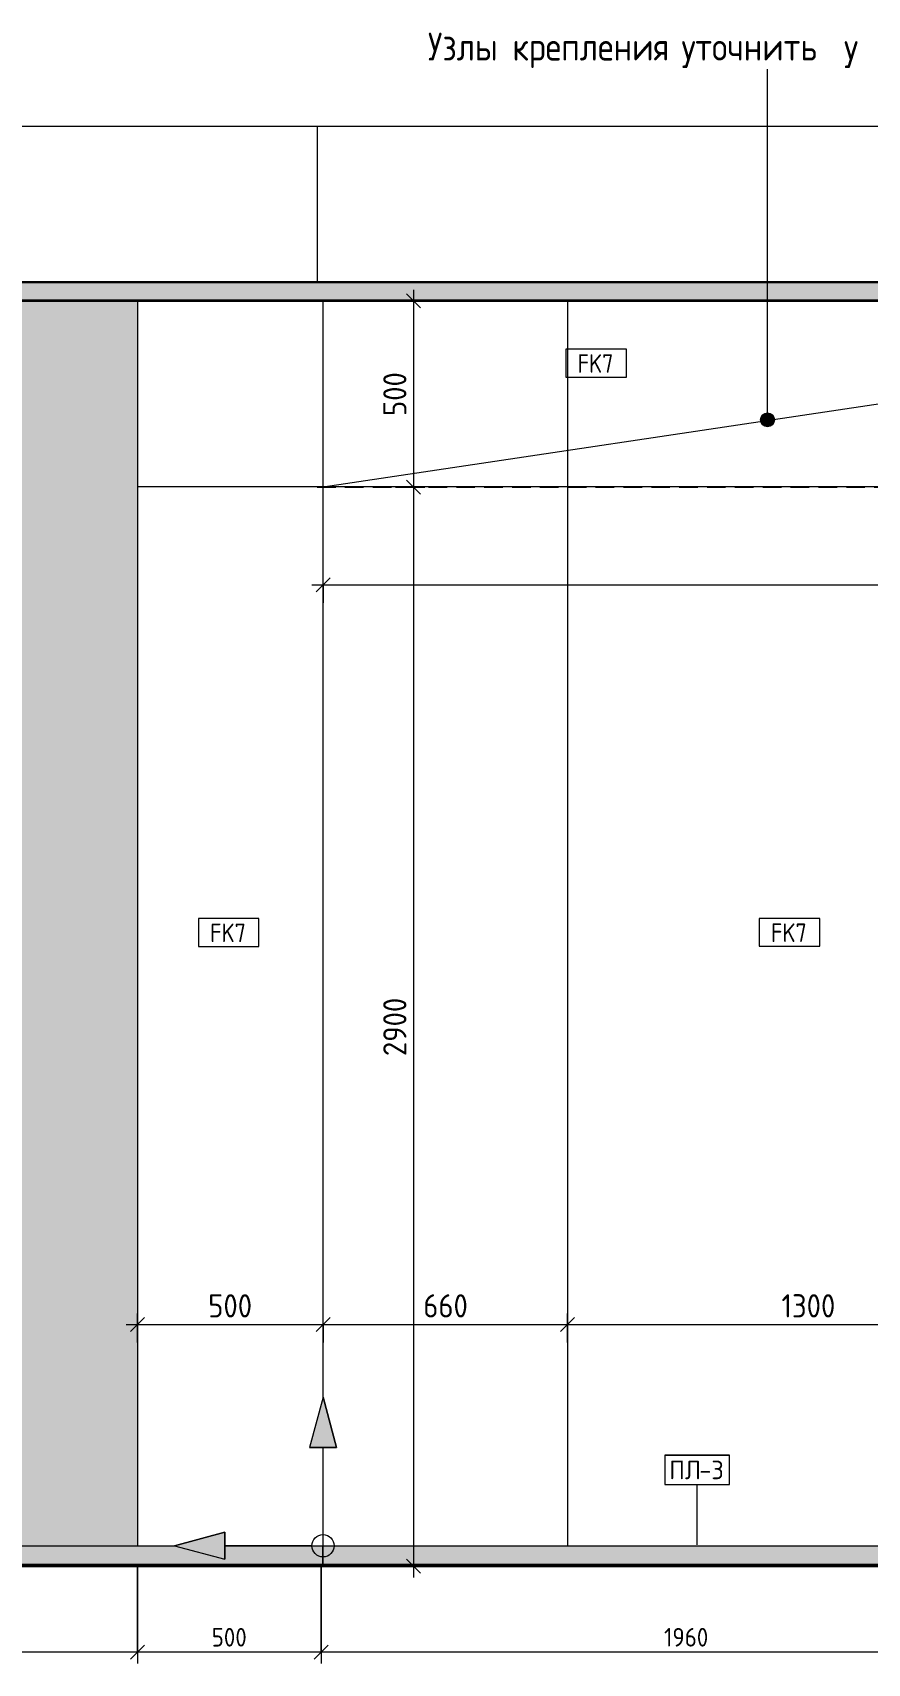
# Model space of a CAD drawing. Header units: millimetres. Extents: x 35124 to 170704, y -1987 to 12522.
# Drawn here: x 107732 to 109980, y 8134 to 12522 of the extents above; entities that cross this region are included whole.
import ezdxf

# ---------------------------------------------------------------- set-up
doc = ezdxf.new("R2010")
doc.units = ezdxf.units.MM
doc.linetypes.add('ADSK_Штрих_ш2 п1', pattern=[75, 50, -25])
for name, color, linetype, lineweight in [('A-ANNO-DIMS', 7, 'Continuous', 9), ('A-ANNO-DIMS-25', 7, 'Continuous', 9), ('A-DETL', 7, 'Continuous', 9), ('A-DETL-1', 7, 'ADSK_Штрих_ш2 п1', 9), ('A-DETL-GENF', 7, 'Continuous', 9), ('A-FLOR', 7, 'Continuous', 9), ('A-GENM', 7, 'Continuous', 9), ('A-GENM-IDEN', 7, 'Continuous', 9), ('A-WALL-IDEN', 7, 'Continuous', 9), ('A-WALL-PATT', 7, 'Continuous', 9), ('G-ANNO-TEXT', 7, 'Continuous', 9), ('I-WALL', 7, 'Continuous', 9)]:
    doc.layers.add(name, color=color, linetype=linetype, lineweight=lineweight)
for name, color, linetype, lineweight, true_color in [('A-CLNG-1', 7, 'Continuous', 9, 0x787878), ('A-CLNG-FNSH-1', 7, 'Continuous', 30, 0x3c3c3c), ('A-FLOR-FNSH-1', 7, 'Continuous', 30, 0x3c3c3c)]:
    doc.layers.add(name, color=color, linetype=linetype, lineweight=lineweight, true_color=true_color)
doc.styles.add('GOST Common_1', font='GOST_Common.ttf', dxfattribs={"height": 50})
doc.styles.add('GOST Common_2', font='GOST_Common.ttf', dxfattribs={"width": 0.9, "height": 50})
doc.styles.add('GOST Common_4', font='GOST_Common.ttf', dxfattribs={"width": 0.9, "height": 75})
doc.styles.add('ISOCPEUR_1', font='isocpeur.ttf', dxfattribs={"width": 0.9, "height": 62.5})
doc.styles.add('ISOCPEUR_2', font='isocpeur.ttf', dxfattribs={"width": 0.9, "height": 50})
doc.dimstyles.new('ISO-2_0_0_9К_Средний_округл2', dxfattribs={"dimscale": 304.8, "dimtxt": 49.799059, "dimasz": 0.123031, "dimexe": 0.098425, "dimexo": 0, "dimgap": 0, "dimtad": 1, "dimdec": 0, "dimrnd": 10, "dimzin": 0, "dimdsep": 46, "dimtxsty": 'ISOCPEUR_2', "dimblk1": 'OBLIQUE', "dimblk2": 'OBLIQUE', "dimsah": 1, "dimcen": 0.09, "dimdle": 0.098425, "dimazin": 0, "dimtfac": 1, "dimtdec": 4, "dimtix": 1, "dimtmove": 0, "dimatfit": 3, "dimfxl": 1, "dimtvp": 1, "dimtolj": 1, "dimtzin": 0, "dimarcsym": 2})
doc.dimstyles.new('ISO-2_5_0_9К_БОЛЬШОЙ_1', dxfattribs={"dimscale": 304.8, "dimtxt": 62.248823, "dimasz": 0.123031, "dimexe": 0.098425, "dimexo": 0.246063, "dimgap": 0, "dimtad": 1, "dimdec": 0, "dimrnd": 10, "dimzin": 0, "dimdsep": 46, "dimtxsty": 'ISOCPEUR_1', "dimblk1": 'OBLIQUE', "dimblk2": 'OBLIQUE', "dimsah": 1, "dimcen": 0.09, "dimdle": 0.098425, "dimazin": 0, "dimtfac": 1, "dimtdec": 4, "dimtix": 1, "dimtmove": 0, "dimatfit": 3, "dimfxl": 1, "dimtvp": 1, "dimtolj": 1, "dimtzin": 0, "dimarcsym": 2})
pattern_1 = [(0, (115672, 8248.8), (0, 3050), []), (90, (115671.9, 8248.8), (-1300, 8e-14), [])]

# ---------------------------------------------------------------- blocks, each defined once
blk = doc.blocks.new('Плинтус - Плинтус темный _ст_школа_-33411769-Развертка 3_19-1')
at = {"layer": 'A-GENM'}
blk.add_hatch(color=256, dxfattribs=at).paths.add_polyline_path([(66582.2, 8400), (66795, 8400.3), (66795, 8450), (66531.2, 8450), (66531.2, 8414), (66396, 8450), (61924, 8450), (61924, 8400), (66531.2, 8400)])
for p, q in [((61924, 8450), (66397, 8450)), ((66531.2, 8450), (66795, 8450)), ((66795, 8400), (66795, 8450))]:
    blk.add_line(p, q, dxfattribs=at)
blk = doc.blocks.new('Плинтус - Плинтус темный _ст_школа_-33365307-Развертка 3_19-1')
at = {"layer": 'A-GENM'}
blk.add_hatch(color=256, dxfattribs=at).paths.add_polyline_path([(68450, 8400), (68754, 8400.3), (68754, 8450), (68490.2, 8450), (68490.2, 8414), (68355, 8450), (66796, 8450), (66796, 8400), (67443.3, 8400)])
for p, q in [((66796, 8450), (68356, 8450)), ((68490.2, 8450), (68754, 8450)), ((68754, 8450), (68754, 8400))]:
    blk.add_line(p, q, dxfattribs=at)
blk = doc.blocks.new('Начало раскладки_красным - Начало раскладки_красным-V9-Развертка 3_19-1')
at = {"layer": 'A-DETL-GENF'}
for points in [[(66780, 8715), (66832.2, 8715), (66796, 8850.3), (66760, 8715)], [(66531.2, 8414), (66531.2, 8486.5), (66396, 8450.3), (66397, 8450)]]:
    blk.add_hatch(color=256, dxfattribs=at).paths.add_polyline_path(points)
for p, q in [((66796, 8850.3), (66759.8, 8715)), ((66796, 8850.3), (66759.8, 8715)), ((66832.2, 8715), (66796, 8850.3)), ((66796, 8850.3), (66832.2, 8715)), ((66759.8, 8715), (66832.2, 8715)), ((66832.2, 8715), (66759.8, 8715)), ((66796, 8480.3), (66796, 8715)), ((66531.2, 8486.5), (66396, 8450.3)), ((66396, 8450.3), (66531.2, 8486.5)), ((66531.2, 8414), (66531.2, 8486.5)), ((66531.2, 8486.5), (66531.2, 8414)), ((66396, 8450.3), (66531.2, 8414)), ((66396, 8450.3), (66531.2, 8414)), ((66766, 8450.3), (66531.2, 8450.3))]:
    blk.add_line(p, q, dxfattribs=at)
blk.add_circle((66796, 8450.3), 30, dxfattribs=at)
blk = doc.blocks.new('DIMBLOCK26-Развертка 3_19-1')
at = {"layer": 'A-ANNO-DIMS-25'}
for p, q in [((108508.9, 8400), (108508.9, 8133.8)), ((108508.9, 8163.8), (108508.9, 8400)), ((110472.9, 8163.8), (110472.9, 8395)), ((110472.9, 8163.8), (108508.9, 8163.8)), ((110472.9, 8137.3), (110472.9, 8193.8))]:
    blk.add_line(p, q, dxfattribs=at)
at = {"layer": 'A-ANNO-DIMS-25', "lineweight": 20}
for p, q in [((108508.9, 8163.8), (108490.2, 8145)), ((108508.9, 8163.8), (108527.7, 8182.5)), ((110472.9, 8163.8), (110454.2, 8145)), ((110472.9, 8163.8), (110491.7, 8182.5))]:
    blk.add_line(p, q, dxfattribs=at)
at = {"layer": 'A-ANNO-DIMS-25', "color": 0, "insert": (109432, 8229.1), "char_height": 50, "width": 141.353, "attachment_point": 1, "line_spacing_factor": 1.149209, "style": 'ISOCPEUR_2'}
blk.add_mtext('1960', dxfattribs=at)
blk = doc.blocks.new('_Oblique')
at = {"color": 0, "linetype": 'ByBlock', "lineweight": -2}
blk.add_line((-0.5, -0.5), (0.5, 0.5), dxfattribs=at)
blk = doc.blocks.new('DIMBLOCK27-Развертка 3_19-1')
at = {"layer": 'A-ANNO-DIMS-25'}
for p, q in [((108013.9, 8400), (108013.9, 8133.8)), ((108013.9, 8163.8), (108013.9, 8400)), ((108508.9, 8400), (108508.9, 8133.8)), ((108508.9, 8163.8), (108508.9, 8400)), ((108508.9, 8163.8), (108013.9, 8163.8))]:
    blk.add_line(p, q, dxfattribs=at)
at = {"layer": 'A-ANNO-DIMS-25', "lineweight": 20}
for p, q in [((108013.9, 8163.8), (107995.2, 8145)), ((108013.9, 8163.8), (108032.7, 8182.5)), ((108508.9, 8163.8), (108490.2, 8145)), ((108508.9, 8163.8), (108527.7, 8182.5))]:
    blk.add_line(p, q, dxfattribs=at)
at = {"layer": 'A-ANNO-DIMS-25', "color": 0, "insert": (108214, 8229.1), "char_height": 50, "width": 113.772, "attachment_point": 1, "line_spacing_factor": 1.149209, "style": 'ISOCPEUR_2'}
blk.add_mtext('500', dxfattribs=at)
blk = doc.blocks.new('DIMBLOCK28-Развертка 3_19-1')
at = {"layer": 'A-ANNO-DIMS-25'}
for p, q in [((100805.7, 8527.8), (100805.7, 8133.8)), ((100805.7, 8163.8), (100805.7, 8527.8)), ((108013.9, 8400), (108013.9, 8133.8)), ((108013.9, 8163.8), (108013.9, 8400)), ((108013.9, 8163.8), (100805.7, 8163.8))]:
    blk.add_line(p, q, dxfattribs=at)
at = {"layer": 'A-ANNO-DIMS-25', "lineweight": 20}
for p, q in [((100805.7, 8163.8), (100787, 8145)), ((100805.7, 8163.8), (100824.5, 8182.5)), ((108013.9, 8163.8), (107995.2, 8145)), ((108013.9, 8163.8), (108032.7, 8182.5))]:
    blk.add_line(p, q, dxfattribs=at)
at = {"layer": 'A-ANNO-DIMS-25', "color": 0, "insert": (104350.9, 8229.1), "char_height": 50, "width": 141.353, "attachment_point": 1, "line_spacing_factor": 1.149209, "style": 'ISOCPEUR_2'}
blk.add_mtext('7210', dxfattribs=at)
blk = doc.blocks.new('М_стена_0001 - Типоразмер_без рамки-25382661-Развертка 3_19-1')
at = {"layer": 'A-WALL-IDEN'}
for p, q in [((44631.9, 10223.3), (44468.7, 10223.3)), ((44468.7, 10223.3), (44468.7, 10148.3)), ((44631.9, 10148.3), (44631.9, 10223.3)), ((44468.7, 10148.3), (44631.9, 10148.3))]:
    blk.add_line(p, q, dxfattribs=at)
blk = doc.blocks.new('DIMBLOCK42-Развертка 3_19-1')
at = {"layer": 'A-ANNO-DIMS-25', "lineweight": 20}
for p, q in [((108757.6, 11800), (108738.8, 11818.8)), ((108757.6, 11800), (108776.3, 11781.2)), ((108757.6, 11298.8), (108738.8, 11317.6)), ((108757.6, 11298.8), (108776.3, 11280.1))]:
    blk.add_line(p, q, dxfattribs=at)
at = {"layer": 'A-ANNO-DIMS-25'}
for p, q in [((108757.6, 11830), (108757.6, 11298.8)), ((108709.1, 11800), (108787.6, 11800)), ((108757.6, 11800), (108709.1, 11800)), ((108709.1, 11298.8), (108787.6, 11298.8)), ((108757.6, 11298.8), (108709.1, 11298.8))]:
    blk.add_line(p, q, dxfattribs=at)
at = {"layer": 'A-ANNO-DIMS-25', "color": 0, "insert": (108675.9, 11490.1), "char_height": 62.5, "width": 142.215, "attachment_point": 1, "rotation": 90, "line_spacing_factor": 1.149209, "style": 'ISOCPEUR_1'}
blk.add_mtext('500', dxfattribs=at)
blk = doc.blocks.new('DIMBLOCK43-Развертка 3_19-1')
at = {"layer": 'A-ANNO-DIMS-25'}
for p, q in [((108709.1, 11298.8), (108787.6, 11298.8)), ((108757.6, 11298.8), (108709.1, 11298.8)), ((108757.6, 11298.8), (108757.6, 8365)), ((108709.1, 8395), (108787.6, 8395)), ((108757.6, 8395), (108709.1, 8395))]:
    blk.add_line(p, q, dxfattribs=at)
at = {"layer": 'A-ANNO-DIMS-25', "lineweight": 20}
for p, q in [((108757.6, 11298.8), (108738.8, 11317.6)), ((108757.6, 11298.8), (108776.3, 11280.1)), ((108757.6, 8395), (108738.8, 8413.8)), ((108757.6, 8395), (108776.3, 8376.2))]:
    blk.add_line(p, q, dxfattribs=at)
at = {"layer": 'A-ANNO-DIMS-25', "color": 0, "insert": (108675.9, 9767.9), "char_height": 62.5, "width": 189.619, "attachment_point": 1, "rotation": 90, "line_spacing_factor": 1.149209, "style": 'ISOCPEUR_1'}
blk.add_mtext('2900', dxfattribs=at)
blk = doc.blocks.new('DIMBLOCK46-Развертка 3_19-1')
at = {"layer": 'A-ANNO-DIMS-25'}
for p, q in [((107983.9, 9045.5), (108513.9, 9045.5)), ((108013.9, 8997), (108013.9, 9075.5)), ((108013.9, 9045.5), (108013.9, 8997)), ((108513.9, 8997), (108513.9, 9075.5)), ((108513.9, 9045.5), (108513.9, 8997))]:
    blk.add_line(p, q, dxfattribs=at)
at = {"layer": 'A-ANNO-DIMS-25', "lineweight": 20}
for p, q in [((108013.9, 9045.5), (107995.2, 9026.7)), ((108013.9, 9045.5), (108032.7, 9064.2)), ((108513.9, 9045.5), (108495.2, 9026.7)), ((108513.9, 9045.5), (108532.7, 9064.2))]:
    blk.add_line(p, q, dxfattribs=at)
at = {"layer": 'A-ANNO-DIMS-25', "color": 0, "insert": (108204.7, 9127.1), "char_height": 62.5, "width": 142.215, "attachment_point": 1, "line_spacing_factor": 1.149209, "style": 'ISOCPEUR_1'}
blk.add_mtext('500', dxfattribs=at)
blk = doc.blocks.new('DIMBLOCK47-Развертка 3_19-1')
at = {"layer": 'A-ANNO-DIMS-25', "lineweight": 20}
for p, q in [((108513.9, 9045.5), (108495.2, 9026.7)), ((108513.9, 9045.5), (108532.7, 9064.2)), ((109171.9, 9045.5), (109153.2, 9026.7)), ((109171.9, 9045.5), (109190.7, 9064.2))]:
    blk.add_line(p, q, dxfattribs=at)
at = {"layer": 'A-ANNO-DIMS-25'}
for p, q in [((108513.9, 8997), (108513.9, 9075.5)), ((108513.9, 9045.5), (109171.9, 9045.5)), ((108513.9, 9045.5), (108513.9, 8997)), ((109171.9, 8997), (109171.9, 9075.5)), ((109171.9, 9045.5), (109171.9, 8997))]:
    blk.add_line(p, q, dxfattribs=at)
at = {"layer": 'A-ANNO-DIMS-25', "color": 0, "insert": (108783.7, 9127.1), "char_height": 62.5, "width": 142.215, "attachment_point": 1, "line_spacing_factor": 1.149209, "style": 'ISOCPEUR_1'}
blk.add_mtext('660', dxfattribs=at)
blk = doc.blocks.new('DIMBLOCK48-Развертка 3_19-1')
at = {"layer": 'A-ANNO-DIMS-25'}
for p, q in [((110471.9, 10450), (110471.9, 9015.5)), ((110471.9, 9045.5), (110471.9, 10450)), ((109171.9, 8997), (109171.9, 9075.5)), ((109171.9, 9045.5), (110501.9, 9045.5)), ((109171.9, 9045.5), (109171.9, 8997))]:
    blk.add_line(p, q, dxfattribs=at)
at = {"layer": 'A-ANNO-DIMS-25', "lineweight": 20}
for p, q in [((109171.9, 9045.5), (109153.2, 9026.7)), ((109171.9, 9045.5), (109190.7, 9064.2)), ((110471.9, 9045.5), (110453.2, 9026.7)), ((110471.9, 9045.5), (110490.7, 9064.2))]:
    blk.add_line(p, q, dxfattribs=at)
at = {"layer": 'A-ANNO-DIMS-25', "color": 0, "insert": (109748.3, 9127.1), "char_height": 62.5, "width": 176.691, "attachment_point": 1, "line_spacing_factor": 1.149209, "style": 'ISOCPEUR_1'}
blk.add_mtext('1300', dxfattribs=at)
blk = doc.blocks.new('DIMBLOCK51-Развертка 3_19-1')
at = {"layer": 'A-ANNO-DIMS-25'}
for p, q in [((111871.4, 11725), (111871.4, 11005.7)), ((111871.4, 11035.7), (111871.4, 11725)), ((108513.9, 10987.2), (108513.9, 11065.7)), ((108483.9, 11035.7), (111871.4, 11035.7)), ((108513.9, 11035.7), (108513.9, 10987.2))]:
    blk.add_line(p, q, dxfattribs=at)
at = {"layer": 'A-ANNO-DIMS-25', "lineweight": 20}
for p, q in [((108513.9, 11035.7), (108495.2, 11017)), ((108513.9, 11035.7), (108532.7, 11054.5)), ((111871.4, 11035.7), (111852.7, 11017)), ((111871.4, 11035.7), (111890.2, 11054.5))]:
    blk.add_line(p, q, dxfattribs=at)
at = {"layer": 'A-ANNO-DIMS-25', "color": 0, "insert": (110113.7, 11117.4), "char_height": 62.5, "width": 189.619, "attachment_point": 1, "line_spacing_factor": 1.149209, "style": 'ISOCPEUR_1'}
blk.add_mtext('3360', dxfattribs=at)
blk = doc.blocks.new('Mark Reiling - Mark Reiling-26174330-Развертка 3_19-1')
at = {"layer": 'A-GENM-IDEN'}
for p, q in [((50680.2, 8699), (50680.2, 8620.1)), ((50680.2, 8699), (50853.7, 8699)), ((50853.7, 8699), (50680.2, 8699)), ((50680.2, 8699), (50680.2, 8620.1)), ((50853.7, 8620.1), (50853.7, 8699)), ((50853.7, 8620.1), (50853.7, 8699)), ((50680.2, 8620.1), (50853.7, 8620.1)), ((50680.2, 8620.1), (50853.7, 8620.1))]:
    blk.add_line(p, q, dxfattribs=at)

msp = doc.modelspace()

# ---------------------------------------------------------------- hatches: boundary and pattern name
at = {"layer": 'A-CLNG-1'}
h = msp.add_hatch(color=256, dxfattribs=at)
h.paths.add_polyline_path([(115237.9115, 11800), (117176.9114, 11800.2423), (117176.9114, 11850), (115237.9115, 11850)])
h.paths.add_polyline_path([(107438.9658, 11800), (115237.9115, 11800), (115237.9115, 11850), (80478.9114, 11850), (80478.9114, 11800), (106864.9004, 11800)])
at = {"layer": 'A-WALL-PATT'}
msp.add_hatch(color=256, dxfattribs=at).paths.add_polyline_path([(105716.7698, 8450), (108013.9115, 8450), (108013.9115, 11800), (103656.9115, 11800), (103656.9115, 8450), (105534.6781, 8450)])
h = msp.add_hatch(dxfattribs=at)
h.set_pattern_fill('FP_19', color=256, style=0, pattern_type=2)
h.set_pattern_definition([(0, (108514, 8248.8), (0, 3050), []), (90, (108513.9, 8248.8), (-1300, 8e-14), [])])
h.paths.add_polyline_path([(108513.9115, 8400), (108513.9115, 8715.0316), (108477.6768, 8715.0316), (108513.9115, 8850.2612), (108513.9115, 11800), (108013.9115, 11800), (108013.9115, 8450), (108113.9115, 8450.2612), (108249.1411, 8486.4959), (108249.1411, 8450), (108512.9115, 8450), (108512.9115, 8400)])
h = msp.add_hatch(dxfattribs=at)
h.set_pattern_fill('FP_22', color=256, style=0, pattern_type=2)
h.set_pattern_definition(pattern_1)
h.paths.add_polyline_path([(108513.9115, 11300), (111867.9114, 11800), (108513.9115, 11800), (108513.9115, 11301.638)])
h = msp.add_hatch(dxfattribs=at)
h.set_pattern_fill('FP_18', color=256, style=0, pattern_type=2)
h.set_pattern_definition(pattern_1)
h.paths.add_polyline_path([(110471.9115, 8450), (110471.9115, 8715.0316), (110436.6768, 8715.0316), (110471.9115, 8846.5291), (110471.9115, 10525), (111951.9115, 10525), (111951.9115, 11787.3323), (111867.9114, 11799.851), (108513.9115, 11300), (108513.9115, 8850.2612), (108550.1461, 8715.0316), (108513.9115, 8715.0316), (108513.9115, 8450), (110072.9115, 8450.2612), (110208.1411, 8486.4959), (110208.1411, 8450), (110436.6768, 8450)])
at = {"layer": 'G-ANNO-TEXT'}
h = msp.add_hatch(color=256, dxfattribs=at)
edge = h.paths.add_edge_path()
edge.add_arc((109710.7431, 11479.9857), 18.75, 0, 360)

# ---------------------------------------------------------------- linework, layer by layer
at = {"layer": 'A-CLNG-FNSH-1'}
for p, q in [((117176.9114, 11850), (80478.9114, 11850)), ((117176.9114, 11801), (80478.9114, 11801)), ((80478.9114, 11800), (117176.9114, 11800))]:
    msp.add_line(p, q, dxfattribs=at)
at = {"layer": 'A-DETL'}
msp.add_line((108513.9115, 11298.8077), (108513.9115, 11800), dxfattribs=at)
at = {"layer": 'A-DETL-1'}
msp.add_line((108497.9115, 11298.8077), (115297.9115, 11298.8077), dxfattribs=at)
at = {"layer": 'A-FLOR'}
for p, q in [((80457.8951, 12270), (117198.0764, 12270)), ((117177.9114, 8400), (80457.8951, 8400))]:
    msp.add_line(p, q, dxfattribs=at)
at = {"layer": 'A-FLOR-FNSH-1'}
msp.add_line((80457.9114, 8395), (117198.0764, 8395), dxfattribs=at)
at = {"layer": 'A-GENM-IDEN'}
msp.add_line((109521.0853, 8453.032), (109521.0853, 8614.4109), dxfattribs=at)
at = {"layer": 'G-ANNO-TEXT'}
msp.add_line((109710.7431, 11479.9857), (109710.7431, 12423.4929), dxfattribs=at)
msp.add_circle((109710.7431, 11479.9857), 18.75, dxfattribs=at)
at = {"layer": 'I-WALL'}
for p, q in [((108497.9115, 12270), (108497.9115, 11850)), ((108013.9115, 11800), (108013.9115, 8450)), ((108513.9115, 11300), (111868.9114, 11800)), ((108513.9115, 8850.2612), (108513.9115, 11300)), ((108513.9115, 8400), (108513.9115, 8715.0316))]:
    msp.add_line(p, q, dxfattribs=at)

# ---------------------------------------------------------------- block references
at = {"layer": 'A-DETL-GENF'}
msp.add_blockref('Начало раскладки_красным - Начало раскладки_красным-V9-Развертка 3_19-1', (41717.9115, 0), dxfattribs=at)
at = {"layer": 'A-GENM'}
for name in ['Плинтус - Плинтус темный _ст_школа_-33411769-Развертка 3_19-1', 'Плинтус - Плинтус темный _ст_школа_-33365307-Развертка 3_19-1']:
    msp.add_blockref(name, (41717.9115, 0), dxfattribs=at)
at = {"layer": 'A-GENM-IDEN'}
msp.add_blockref('Mark Reiling - Mark Reiling-26174330-Развертка 3_19-1', (58754.1785, -4.6814), dxfattribs=at)
at = {"layer": 'A-WALL-IDEN'}
for p in [(64698.9513, 1446.695), (63709.4228, -85.2188), (65219.626, -84.8839)]:
    msp.add_blockref('М_стена_0001 - Типоразмер_без рамки-25382661-Развертка 3_19-1', p, dxfattribs=at)

# ---------------------------------------------------------------- texts
at = {"layer": 'A-GENM-IDEN', "char_height": 50, "attachment_point": 1, "style": 'GOST Common_1'}
for s, insert, width in [('ПЛ', (109445.9372, 8679.3041), 98.206719), ('-3', (109526.9658, 8679.3041), 86.181406)]:
    msp.add_mtext(s, dxfattribs=dict(at, insert=insert, width=width))
at = {"layer": 'A-WALL-IDEN', "char_height": 50, "width": 124.461984, "attachment_point": 1, "style": 'GOST Common_2'}
for insert in [(109199.2051, 11656.4206), (108209.6766, 10124.5068), (109719.8798, 10124.8417)]:
    msp.add_mtext('FK7', dxfattribs=dict(at, insert=insert))
at = {"layer": 'G-ANNO-TEXT', "char_height": 75, "attachment_point": 1, "style": 'GOST Common_4'}
for s, insert, width in [('Узлы', (108796.2306, 12521.6596), 247.120172), ('\\fGOST Common|b0|i0|c204|p34|;\\W.9; ', (109000.1252, 12521.6596), 28.86075), ('\\fGOST Common|b0|i0|c204|p34|;\\W.9; ', (109455.5392, 12521.6596), 28.86075), ('\\fGOST Common|b0|i0|c204|p34|;\\W.9; ', (109893.0939, 12521.6596), 28.86075), ('\\fGOST Common|b0|i0|c204|p34|;\\W.9; ', (109964.5314, 12521.6596), 28.86075), ('крепления', (109023.9377, 12521.6596), 523.101094), ('уточнить', (109479.3517, 12521.6596), 501.455531), ('\\fGOST Common|b0|i0|c204|p34|;\\W.9;у', (109916.9064, 12521.6596), 57.7215)]:
    msp.add_mtext(s, dxfattribs=dict(at, insert=insert, width=width))

# ---------------------------------------------------------------- dimensions: what is measured, and where the dimension line sits
at = {"layer": 'A-ANNO-DIMS'}
for base, p1, p2, override, picture, middle in [((108757.5984, 11298.8077), (108784.1149, 11800), (108784.1149, 11298.8077), {"dimpost": '<>', "dimfxl": 501.19225}, 'DIMBLOCK42-Развертка 3_19-1', (108726.3484, 11549.4039)), ((108757.5984, 8395), (108784.1149, 11298.8077), (108784.1149, 8395), {"dimpost": '<>', "dimfxl": 2903.80775}, 'DIMBLOCK43-Развертка 3_19-1', (108726.3484, 9846.9039))]:
    dim = msp.add_linear_dim(base=base, p1=p1, p2=p2, angle=90, dimstyle='ISO-2_5_0_9К_БОЛЬШОЙ_1', override=override, dxfattribs=at)
    dim.commit()
    dim.dimension.update_dxf_attribs({"geometry": picture, "text_midpoint": middle})
for base, p1, p2, dimstyle, override, picture, middle in [((111871.4188, 11035.7226), (108513.9115, 11062.2391), (111871.4188, 11800), 'ISO-2_5_0_9К_БОЛЬШОЙ_1', {"dimpost": '<>', "dimfxl": 3437.607649}, 'DIMBLOCK51-Развертка 3_19-1', (110192.6651, 11066.9726)), ((110471.9115, 9045.487), (109171.9115, 9072.0035), (110471.9115, 10525), 'ISO-2_5_0_9К_БОЛЬШОЙ_1', {"dimpost": '<>', "dimfxl": 1949.666344}, 'DIMBLOCK48-Развертка 3_19-1', (109821.9115, 9076.737)), ((108513.9115, 9045.487), (108013.9115, 9072.0035), (108513.9115, 9072.0035), 'ISO-2_5_0_9К_БОЛЬШОЙ_1', {"dimpost": '<>', "dimfxl": 500}, 'DIMBLOCK46-Развертка 3_19-1', (108263.9115, 9076.737)), ((109171.9115, 9045.487), (108513.9115, 9072.0035), (109171.9115, 9072.0035), 'ISO-2_5_0_9К_БОЛЬШОЙ_1', {"dimpost": '<>', "dimfxl": 658.000001}, 'DIMBLOCK47-Развертка 3_19-1', (108842.9115, 9076.737)), ((100805.725, 8163.7973), (108013.9115, 8400), (100805.725, 8527.808), 'ISO-2_0_0_9К_Средний_округл2', {"dimpost": '<>', "dimfxl": 7209.319415}, 'DIMBLOCK28-Развертка 3_19-1', (104409.8183, 8188.7973)), ((108013.9115, 8163.7973), (108508.9115, 8400), (108013.9115, 8400), 'ISO-2_0_0_9К_Средний_округл2', {"dimpost": '<>', "dimfxl": 495}, 'DIMBLOCK27-Развертка 3_19-1', (108261.4115, 8188.7973)), ((108508.9115, 8163.7973), (110472.9115, 8137.2808), (108508.9115, 8400), 'ISO-2_0_0_9К_Средний_округл2', {"dimpost": '<>', "dimfxl": 1981.49373}, 'DIMBLOCK26-Развертка 3_19-1', (109490.9115, 8188.7973))]:
    dim = msp.add_linear_dim(base=base, p1=p1, p2=p2, dimstyle=dimstyle, override=override, dxfattribs=at)
    dim.commit()
    dim.dimension.update_dxf_attribs({"geometry": picture, "text_midpoint": middle})

doc.saveas('drawing.dxf')
